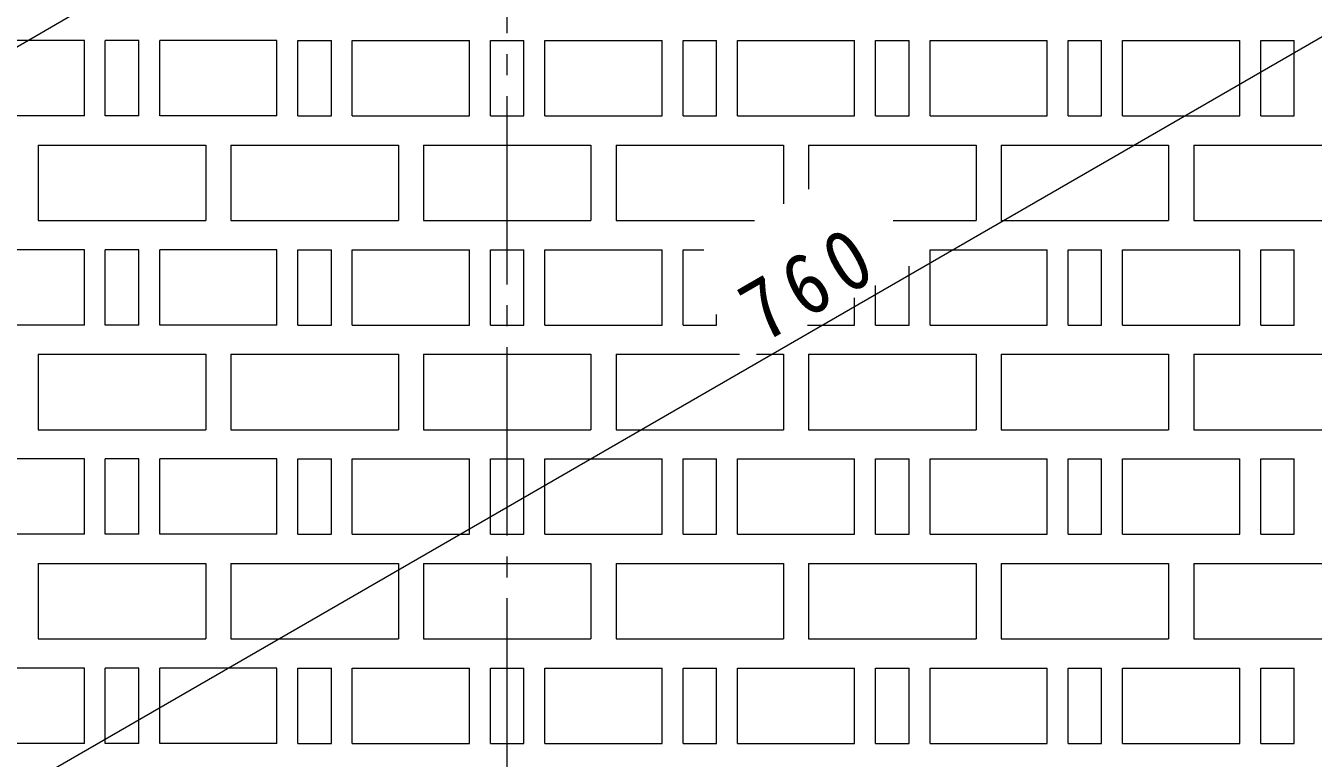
# Model space of a CAD drawing. Units: millimetres, scale not verified. Extents: x -778 to 950, y -675 to 686.
# Drawn here: x -473 to -165.5, y 3 to 178 of the extents above; entities that cross this region are included whole.
import ezdxf

# ---------------------------------------------------------------- set-up
doc = ezdxf.new("R2010")
doc.units = ezdxf.units.MM
doc.header["$LTSCALE"] = 5
doc.linetypes.add('CHAIN2', pattern=[12, 9, -1, 1, -1])
for name, color, linetype, lineweight in [('0-0_通り芯', 2, 'CHAIN2', 9), ('0-1_躯体', 2, 'Continuous', 9), ('0-2_仕上', 3, 'Continuous', 9), ('0-4_その他', 7, 'Continuous', 9)]:
    doc.layers.add(name, color=color, linetype=linetype, lineweight=lineweight)
doc.styles.add('ＭＳ ゴシック', font='')
doc.styles.get('ＭＳ ゴシック').set_extended_font_data('MS Gothic')

msp = doc.modelspace()

# ---------------------------------------------------------------- linework, layer by layer
at = {"layer": '0-0_通り芯'}
for p, q in [((-358.046, -183.837), (-358.046, 660.512)), ((-358.046, 240.455), (-758.898, 9.023))]:
    msp.add_line(p, q, dxfattribs=at)
at = {"layer": '0-1_躯体'}
for radius in [410, 409, 333.5, 327.5]:
    msp.add_circle((-358.046, 240.455), radius, dxfattribs=at)
msp.add_arc((-358.046, 240.455), 336, 301.27334, 358.72666, dxfattribs=at)
at = {"layer": '0-2_仕上'}
for p, q in [((-459.046, 174.455), (-487.046, 174.455)), ((-459.046, 156.455), (-459.046, 174.455)), ((-441.046, 156.455), (-441.046, 174.455)), ((-413.046, 174.455), (-441.046, 174.455)), ((-413.046, 156.455), (-413.046, 174.455)), ((-408.046, 174.455), (-400.046, 174.455)), ((-408.046, 156.455), (-408.046, 174.455)), ((-400.046, 156.455), (-400.046, 174.455)), ((-395.046, 174.455), (-367.046, 174.455)), ((-395.046, 156.455), (-395.046, 174.455)), ((-367.046, 156.455), (-367.046, 174.455)), ((-349.046, 156.455), (-349.046, 174.455)), ((-349.046, 174.455), (-321.046, 174.455)), ((-321.046, 156.455), (-321.046, 174.455)), ((-316.046, 174.455), (-308.046, 174.455)), ((-316.046, 156.455), (-316.046, 174.455)), ((-308.046, 156.455), (-308.046, 174.455)), ((-303.046, 174.455), (-275.046, 174.455)), ((-303.046, 156.455), (-303.046, 174.455)), ((-275.046, 156.455), (-275.046, 174.455)), ((-257.046, 174.455), (-229.046, 174.455)), ((-257.046, 156.455), (-257.046, 174.455)), ((-229.046, 156.455), (-229.046, 174.455)), ((-211.046, 156.455), (-211.046, 174.455)), ((-211.046, 174.455), (-183.046, 174.455)), ((-183.046, 156.455), (-183.046, 174.455)), ((-170.046, 156.455), (-170.046, 174.455)), ((-459.046, 156.455), (-487.046, 156.455)), ((-413.046, 156.455), (-441.046, 156.455)), ((-408.046, 156.455), (-400.046, 156.455)), ((-395.046, 156.455), (-367.046, 156.455)), ((-349.046, 156.455), (-321.046, 156.455)), ((-316.046, 156.455), (-308.046, 156.455)), ((-303.046, 156.455), (-275.046, 156.455)), ((-257.046, 156.455), (-229.046, 156.455)), ((-211.046, 156.455), (-183.046, 156.455)), ((-178.046, 156.455), (-170.046, 156.455)), ((-470.046, 149.455), (-430.046, 149.455)), ((-430.046, 149.455), (-430.046, 131.455)), ((-424.046, 149.455), (-384.046, 149.455)), ((-384.046, 149.455), (-384.046, 131.455)), ((-378.046, 149.455), (-338.046, 149.455)), ((-338.046, 149.455), (-338.046, 131.455)), ((-332.046, 149.455), (-292.046, 149.455)), ((-332.046, 149.455), (-332.046, 131.455)), ((-292.046, 149.455), (-292.046, 135.443)), ((-286.046, 149.455), (-246.046, 149.455)), ((-286.046, 149.455), (-286.046, 138.907)), ((-246.046, 149.455), (-246.046, 131.455)), ((-240.046, 149.455), (-200.046, 149.455)), ((-200.046, 149.455), (-200.046, 131.455)), ((-194.046, 149.455), (-154.046, 149.455)), ((-332.046, 131.455), (-298.953, 131.455)), ((-265.823, 131.455), (-246.046, 131.455)), ((-459.046, 124.455), (-487.046, 124.455)), ((-459.046, 106.455), (-459.046, 124.455)), ((-441.046, 106.455), (-441.046, 124.455)), ((-413.046, 124.455), (-441.046, 124.455)), ((-413.046, 106.455), (-413.046, 124.455)), ((-408.046, 124.455), (-400.046, 124.455)), ((-408.046, 106.455), (-408.046, 124.455)), ((-400.046, 106.455), (-400.046, 124.455)), ((-395.046, 124.455), (-367.046, 124.455)), ((-395.046, 106.455), (-395.046, 124.455)), ((-367.046, 106.455), (-367.046, 124.455)), ((-349.046, 106.455), (-349.046, 124.455)), ((-349.046, 124.455), (-321.046, 124.455)), ((-321.046, 106.455), (-321.046, 124.455)), ((-316.046, 106.455), (-316.046, 124.455)), ((-316.046, 124.455), (-311.077, 124.455)), ((-257.046, 124.455), (-229.046, 124.455)), ((-257.046, 106.455), (-257.046, 124.455)), ((-229.046, 106.455), (-229.046, 124.455)), ((-211.046, 106.455), (-211.046, 124.455)), ((-211.046, 124.455), (-183.046, 124.455)), ((-183.046, 106.455), (-183.046, 124.455)), ((-170.046, 106.455), (-170.046, 124.455)), ((-262.046, 106.455), (-262.046, 120.485)), ((-270.046, 106.455), (-270.046, 115.866)), ((-275.046, 106.455), (-275.046, 112.979)), ((-308.046, 106.455), (-308.046, 108.973)), ((-459.046, 106.455), (-487.046, 106.455)), ((-413.046, 106.455), (-441.046, 106.455)), ((-408.046, 106.455), (-400.046, 106.455)), ((-395.046, 106.455), (-367.046, 106.455)), ((-349.046, 106.455), (-321.046, 106.455)), ((-316.046, 106.455), (-308.046, 106.455)), ((-286.346, 106.455), (-275.046, 106.455)), ((-270.046, 106.455), (-262.046, 106.455)), ((-257.046, 106.455), (-229.046, 106.455)), ((-211.046, 106.455), (-183.046, 106.455)), ((-178.046, 106.455), (-170.046, 106.455)), ((-470.046, 99.455), (-430.046, 99.455)), ((-430.046, 99.455), (-430.046, 81.455)), ((-424.046, 99.455), (-384.046, 99.455)), ((-384.046, 99.455), (-384.046, 81.455)), ((-378.046, 99.455), (-338.046, 99.455)), ((-338.046, 99.455), (-338.046, 81.455)), ((-332.046, 99.455), (-302.551, 99.455)), ((-298.47, 99.455), (-292.046, 99.455)), ((-292.046, 99.455), (-292.046, 81.455)), ((-286.046, 99.455), (-246.046, 99.455)), ((-246.046, 99.455), (-246.046, 81.455)), ((-240.046, 99.455), (-200.046, 99.455)), ((-200.046, 99.455), (-200.046, 81.455)), ((-194.046, 99.455), (-154.046, 99.455)), ((-459.046, 74.455), (-487.046, 74.455)), ((-459.046, 56.455), (-459.046, 74.455)), ((-441.046, 56.455), (-441.046, 74.455)), ((-413.046, 74.455), (-441.046, 74.455)), ((-413.046, 56.455), (-413.046, 74.455)), ((-408.046, 74.455), (-400.046, 74.455)), ((-408.046, 56.455), (-408.046, 74.455)), ((-400.046, 56.455), (-400.046, 74.455)), ((-395.046, 74.455), (-367.046, 74.455)), ((-395.046, 56.455), (-395.046, 74.455)), ((-367.046, 56.455), (-367.046, 74.455)), ((-349.046, 56.455), (-349.046, 74.455)), ((-349.046, 74.455), (-321.046, 74.455)), ((-321.046, 56.455), (-321.046, 74.455)), ((-316.046, 74.455), (-308.046, 74.455)), ((-316.046, 56.455), (-316.046, 74.455)), ((-308.046, 56.455), (-308.046, 74.455)), ((-303.046, 74.455), (-275.046, 74.455)), ((-303.046, 56.455), (-303.046, 74.455)), ((-275.046, 56.455), (-275.046, 74.455)), ((-257.046, 74.455), (-229.046, 74.455)), ((-257.046, 56.455), (-257.046, 74.455)), ((-229.046, 56.455), (-229.046, 74.455)), ((-211.046, 56.455), (-211.046, 74.455)), ((-211.046, 74.455), (-183.046, 74.455)), ((-183.046, 56.455), (-183.046, 74.455)), ((-170.046, 56.455), (-170.046, 74.455)), ((-459.046, 56.455), (-487.046, 56.455)), ((-413.046, 56.455), (-441.046, 56.455)), ((-408.046, 56.455), (-400.046, 56.455)), ((-395.046, 56.455), (-367.046, 56.455)), ((-349.046, 56.455), (-321.046, 56.455)), ((-316.046, 56.455), (-308.046, 56.455)), ((-303.046, 56.455), (-275.046, 56.455)), ((-257.046, 56.455), (-229.046, 56.455)), ((-211.046, 56.455), (-183.046, 56.455)), ((-178.046, 56.455), (-170.046, 56.455)), ((-470.046, 49.456), (-430.046, 49.456)), ((-430.046, 49.456), (-430.046, 31.455)), ((-424.046, 49.456), (-384.046, 49.456)), ((-384.046, 49.456), (-384.046, 31.455)), ((-378.046, 49.456), (-338.046, 49.456)), ((-338.046, 49.456), (-338.046, 31.455)), ((-332.046, 49.456), (-292.046, 49.456)), ((-292.046, 49.456), (-292.046, 31.455)), ((-286.046, 49.456), (-246.046, 49.456)), ((-246.046, 49.456), (-246.046, 31.455)), ((-240.046, 49.456), (-200.046, 49.456)), ((-200.046, 49.456), (-200.046, 31.455)), ((-194.046, 49.456), (-154.046, 49.456)), ((-459.046, 24.456), (-487.046, 24.456)), ((-459.046, 6.455), (-459.046, 24.456)), ((-441.046, 6.455), (-441.046, 24.456)), ((-413.046, 24.456), (-441.046, 24.456)), ((-413.046, 6.455), (-413.046, 24.456)), ((-408.046, 24.456), (-400.046, 24.456)), ((-408.046, 6.455), (-408.046, 24.456)), ((-400.046, 6.455), (-400.046, 24.456)), ((-395.046, 24.456), (-367.046, 24.456)), ((-395.046, 6.455), (-395.046, 24.456)), ((-367.046, 6.455), (-367.046, 24.456)), ((-349.046, 6.455), (-349.046, 24.456)), ((-349.046, 24.456), (-321.046, 24.456)), ((-321.046, 6.455), (-321.046, 24.456)), ((-316.046, 24.456), (-308.046, 24.456)), ((-316.046, 6.455), (-316.046, 24.456)), ((-308.046, 6.455), (-308.046, 24.456)), ((-303.046, 24.456), (-275.046, 24.456)), ((-303.046, 6.455), (-303.046, 24.456)), ((-275.046, 6.455), (-275.046, 24.456)), ((-257.046, 24.456), (-229.046, 24.456)), ((-257.046, 6.455), (-257.046, 24.456)), ((-229.046, 6.455), (-229.046, 24.456)), ((-211.046, 6.455), (-211.046, 24.456)), ((-211.046, 24.456), (-183.046, 24.456)), ((-183.046, 6.455), (-183.046, 24.456)), ((-170.046, 6.455), (-170.046, 24.456)), ((-459.046, 6.455), (-487.046, 6.455)), ((-413.046, 6.455), (-441.046, 6.455)), ((-408.046, 6.455), (-400.046, 6.455)), ((-395.046, 6.455), (-367.046, 6.455)), ((-349.046, 6.455), (-321.046, 6.455)), ((-316.046, 6.455), (-308.046, 6.455)), ((-303.046, 6.455), (-275.046, 6.455)), ((-257.046, 6.455), (-229.046, 6.455)), ((-211.046, 6.455), (-183.046, 6.455)), ((-178.046, 6.455), (-170.046, 6.455))]:
    msp.add_line(p, q, dxfattribs=at)
for points in [[(-446.046, 156.455), (-454.046, 156.455), (-454.046, 174.455)], [(-446.046, 156.455), (-446.046, 174.455), (-454.046, 174.455)], [(-362.046, 156.455), (-354.046, 156.455), (-354.046, 174.455)], [(-362.046, 156.455), (-362.046, 174.455), (-354.046, 174.455)], [(-270.046, 156.455), (-262.046, 156.455), (-262.046, 174.455)], [(-270.046, 156.455), (-270.046, 174.455), (-262.046, 174.455)], [(-224.046, 156.455), (-216.046, 156.455), (-216.046, 174.455)], [(-224.046, 156.455), (-224.046, 174.455), (-216.046, 174.455)], [(-178.046, 156.455), (-178.046, 174.455), (-170.046, 174.455)], [(-470.046, 149.455), (-470.046, 131.455), (-430.046, 131.455)], [(-424.046, 149.455), (-424.046, 131.455), (-384.046, 131.455)], [(-378.046, 149.455), (-378.046, 131.455), (-338.046, 131.455)], [(-240.046, 149.455), (-240.046, 131.455), (-200.046, 131.455)], [(-194.046, 149.455), (-194.046, 131.455), (-154.046, 131.455)], [(-446.046, 106.455), (-454.046, 106.455), (-454.046, 124.455)], [(-446.046, 106.455), (-446.046, 124.455), (-454.046, 124.455)], [(-362.046, 106.455), (-354.046, 106.455), (-354.046, 124.455)], [(-362.046, 106.455), (-362.046, 124.455), (-354.046, 124.455)], [(-224.046, 106.455), (-216.046, 106.455), (-216.046, 124.455)], [(-224.046, 106.455), (-224.046, 124.455), (-216.046, 124.455)], [(-178.046, 106.455), (-178.046, 124.455), (-170.046, 124.455)], [(-470.046, 99.455), (-470.046, 81.455), (-430.046, 81.455)], [(-424.046, 99.455), (-424.046, 81.455), (-384.046, 81.455)], [(-378.046, 99.455), (-378.046, 81.455), (-338.046, 81.455)], [(-332.046, 99.455), (-332.046, 81.455), (-292.046, 81.455)], [(-286.046, 99.455), (-286.046, 81.455), (-246.046, 81.455)], [(-240.046, 99.455), (-240.046, 81.455), (-200.046, 81.455)], [(-194.046, 99.455), (-194.046, 81.455), (-154.046, 81.455)], [(-446.046, 56.455), (-454.046, 56.455), (-454.046, 74.455)], [(-446.046, 56.455), (-446.046, 74.455), (-454.046, 74.455)], [(-362.046, 56.455), (-354.046, 56.455), (-354.046, 74.455)], [(-362.046, 56.455), (-362.046, 74.455), (-354.046, 74.455)], [(-270.046, 56.455), (-262.046, 56.455), (-262.046, 74.455)], [(-270.046, 56.455), (-270.046, 74.455), (-262.046, 74.455)], [(-224.046, 56.455), (-216.046, 56.455), (-216.046, 74.455)], [(-224.046, 56.455), (-224.046, 74.455), (-216.046, 74.455)], [(-178.046, 56.455), (-178.046, 74.455), (-170.046, 74.455)], [(-470.046, 49.456), (-470.046, 31.455), (-430.046, 31.455)], [(-424.046, 49.456), (-424.046, 31.455), (-384.046, 31.455)], [(-378.046, 49.456), (-378.046, 31.455), (-338.046, 31.455)], [(-332.046, 49.456), (-332.046, 31.455), (-292.046, 31.455)], [(-286.046, 49.456), (-286.046, 31.455), (-246.046, 31.455)], [(-240.046, 49.456), (-240.046, 31.455), (-200.046, 31.455)], [(-194.046, 49.456), (-194.046, 31.455), (-154.046, 31.455)], [(-446.046, 6.455), (-454.046, 6.455), (-454.046, 24.456)], [(-446.046, 6.455), (-446.046, 24.456), (-454.046, 24.456)], [(-362.046, 6.455), (-354.046, 6.455), (-354.046, 24.456)], [(-362.046, 6.455), (-362.046, 24.456), (-354.046, 24.456)], [(-270.046, 6.455), (-262.046, 6.455), (-262.046, 24.456)], [(-270.046, 6.455), (-270.046, 24.456), (-262.046, 24.456)], [(-224.046, 6.455), (-216.046, 6.455), (-216.046, 24.456)], [(-224.046, 6.455), (-224.046, 24.456), (-216.046, 24.456)], [(-178.046, 6.455), (-178.046, 24.456), (-170.046, 24.456)]]:
    msp.add_lwpolyline(points, dxfattribs=at)
msp.add_circle((-358.046, 240.455), 325, dxfattribs=at)
at = {"layer": '0-4_その他'}
msp.add_line((47.922, 297.297), (-610.257, -82.703), dxfattribs=at)

# ---------------------------------------------------------------- texts
at = {"layer": '0-4_その他', "color": 2, "insert": (-296.74, 101.771), "char_height": 14.66, "attachment_point": 7, "rotation": 30, "style": 'ＭＳ ゴシック'}
msp.add_mtext('\\T1.27;\\W0.9;760', dxfattribs=at)

doc.saveas('drawing.dxf')
